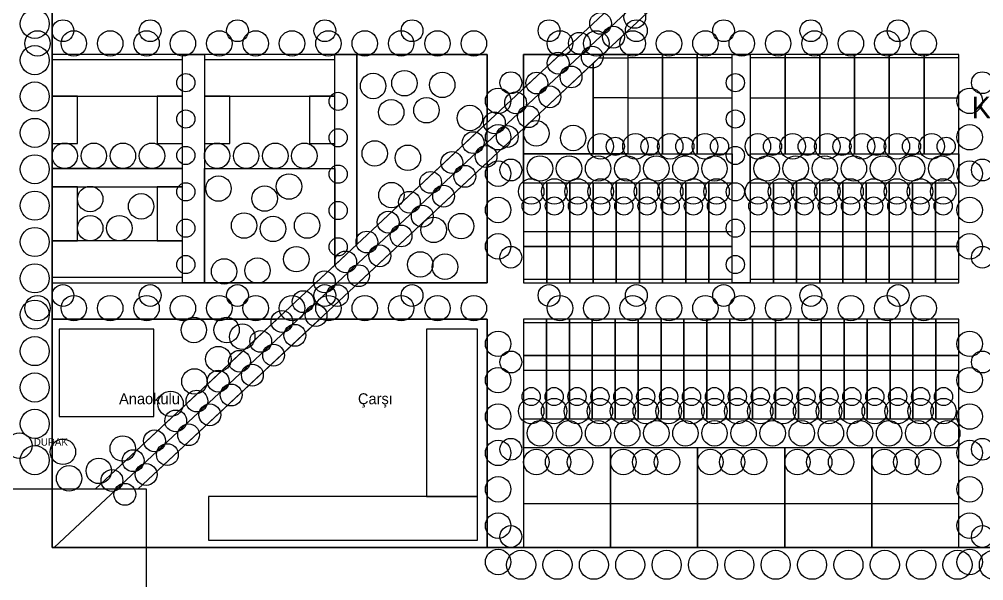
# Model space of a CAD drawing. Header units: metres. Extents: x -4 to 860, y -4 to 754.
# Drawn here: x 400 to 665.2, y 374.9 to 529.2 of the extents above; entities that cross this region are included whole.
import ezdxf

# ---------------------------------------------------------------- set-up
doc = ezdxf.new("R2010")
doc.units = ezdxf.units.M
for name, color, linetype in [('ADA_ORTAK', 82, 'Continuous'), ('AGAC', 94, 'Continuous'), ('BINA_T1', 34, 'Continuous'), ('BINA_T2', 24, 'Continuous'), ('BINA_T3', 14, 'Continuous'), ('BINA_T4', 250, 'Continuous'), ('CEP_YESIL', 63, 'Continuous'), ('DONATI_ARSA', 150, 'Continuous'), ('DONATI_BINA', 5, 'Continuous'), ('KOMSULUK_BIRIMI', 6, 'Continuous'), ('KOSE_EVI', 1, 'Continuous'), ('METIN', 7, 'Continuous'), ('MEYDAN', 40, 'Continuous'), ('PARSEL_T1', 32, 'Continuous'), ('PARSEL_T2', 32, 'Continuous'), ('PARSEL_T3', 32, 'Continuous'), ('PARSEL_T4', 32, 'Continuous'), ('SEMBOL', 1, 'Continuous'), ('T1_GENISLEME', 34, 'Continuous'), ('YOL_S1_CADDE', 8, 'Continuous'), ('YOL_S2', 9, 'Continuous'), ('YOL_S3_YAYA', 30, 'Continuous')]:
    doc.layers.add(name, color=color, linetype=linetype)

msp = doc.modelspace()

# ---------------------------------------------------------------- linework, layer by layer
at = {"layer": 'ADA_ORTAK'}
for points in [[(538.67, 484.2), (538.67, 492.2), (596, 492.2), (596, 484.2)], [(601, 484.2), (601, 492.2), (658.33, 492.2), (658.33, 484.2)], [(538.67, 411.4), (538.67, 419.4), (658.33, 419.4), (658.33, 411.4)]]:
    msp.add_lwpolyline(points, close=True, dxfattribs=at)
at = {"layer": 'AGAC'}
for centre, radius in [((404.25, 528), 4), ((559.85, 528.11), 3), ((569.24, 529.78), 3), ((412, 526.1), 3), ((436, 526.1), 3), ((460, 526.1), 3), ((484, 526.1), 3), ((508, 526.1), 3), ((545.67, 526.1), 3), ((569.67, 526.1), 3), ((593.67, 526.1), 3), ((617.67, 526.1), 3), ((641.67, 526.1), 3), ((405, 522.6), 3.5), ((415, 522.6), 3.5), ((425, 522.6), 3.5), ((435, 522.6), 3.5), ((445, 522.6), 3.5), ((455, 522.6), 3.5), ((465, 522.6), 3.5), ((475, 522.6), 3.5), ((485, 522.6), 3.5), ((495, 522.6), 3.5), ((505, 522.6), 3.5), ((515, 522.6), 3.5), ((525, 522.6), 3.5), ((548.67, 522.6), 3.5), ((554.01, 522.64), 3), ((558.67, 522.6), 3.5), ((563.4, 524.31), 3), ((568.67, 522.6), 3.5), ((578.67, 522.6), 3.5), ((588.67, 522.6), 3.5), ((598.67, 522.6), 3.5), ((608.67, 522.6), 3.5), ((618.67, 522.6), 3.5), ((628.67, 522.6), 3.5), ((638.67, 522.6), 3.5), ((648.67, 522.6), 3.5), ((404.25, 518), 4), ((548.17, 517.18), 3), ((557.56, 518.85), 3), ((505.91, 511.66), 3.5), ((516.3, 511.19), 3.5), ((535.17, 511.8), 3), ((542.32, 511.71), 3), ((551.72, 513.38), 3), ((664.83, 511.8), 3), ((404.25, 508), 4), ((445.79, 511.8), 2.5), ((497.3, 510.9), 3.5), ((596.9, 511.8), 2.5), ((531.67, 506.8), 3.5), ((536.48, 506.25), 3), ((545.88, 507.92), 3), ((661.33, 506.8), 3.5), ((487.68, 506.66), 2.5), ((502.27, 503.66), 3.5), ((511.96, 504.23), 3.5), ((445.79, 501.8), 2.5), ((523.9, 502.09), 3.5), ((540.03, 502.45), 3), ((596.9, 501.8), 2.5), ((404.25, 498), 4), ((530.64, 500.78), 3), ((542.2, 497.87), 3.5), ((487.68, 496.66), 2.5), ((531.67, 496.8), 3.5), ((534.19, 496.99), 3), ((552.31, 496.6), 3.5), ((661.33, 496.8), 3.5), ((524.8, 495.32), 3), ((559.88, 494.3), 3.5), ((563.88, 494.3), 2.5), ((569.43, 494.3), 3.5), ((573.43, 494.3), 2.5), ((578.99, 494.3), 3.5), ((582.99, 494.3), 2.5), ((588.54, 494.3), 3.5), ((592.54, 494.3), 2.5), ((603.1, 494.3), 3.5), ((607.1, 494.3), 2.5), ((612.66, 494.3), 3.5), ((616.66, 494.3), 2.5), ((622.21, 494.3), 3.5), ((626.21, 494.3), 2.5), ((631.77, 494.3), 3.5), ((635.77, 494.3), 2.5), ((641.32, 494.3), 3.5), ((645.32, 494.3), 2.5), ((650.88, 494.3), 3.5), ((654.88, 494.3), 2.5), ((412.5, 491.7), 3.5), ((420.5, 491.7), 3.5), ((428.5, 491.7), 3.5), ((436.5, 491.7), 3.5), ((445.79, 491.8), 2.5), ((454.39, 491.7), 3.5), ((462.39, 491.7), 3.5), ((470.39, 491.7), 3.5), ((478.39, 491.7), 3.5), ((497.74, 492.35), 3.5), ((506.85, 491.15), 3.5), ((528.35, 491.52), 3), ((596.9, 491.8), 2.5), ((404.25, 488), 4), ((518.96, 489.85), 3), ((535.17, 487.8), 3), ((543.17, 488.2), 3.5), ((551.17, 488.2), 3.5), ((559.17, 488.2), 3.5), ((567.17, 488.2), 3.5), ((575.17, 488.2), 3.5), ((583.17, 488.2), 3.5), ((591.17, 488.2), 3.5), ((605.5, 488.2), 3.5), ((613.5, 488.2), 3.5), ((621.5, 488.2), 3.5), ((629.5, 488.2), 3.5), ((637.5, 488.2), 3.5), ((645.5, 488.2), 3.5), ((653.5, 488.2), 3.5), ((664.83, 487.8), 3), ((487.68, 486.66), 2.5), ((522.51, 486.05), 3), ((531.67, 486.8), 3.5), ((661.33, 486.8), 3.5), ((454.78, 482.69), 3.5), ((474.16, 483.25), 3.5), ((513.11, 484.39), 3), ((540.77, 481.9), 3.5), ((547.14, 481.9), 3.5), ((553.51, 481.9), 3.5), ((559.88, 481.9), 3.5), ((566.25, 481.9), 3.5), ((572.62, 481.9), 3.5), ((578.99, 481.9), 3.5), ((585.36, 481.9), 3.5), ((591.73, 481.9), 3.5), ((603.1, 481.9), 3.5), ((609.47, 481.9), 3.5), ((615.84, 481.9), 3.5), ((622.21, 481.9), 3.5), ((628.58, 481.9), 3.5), ((634.95, 481.9), 3.5), ((641.32, 481.9), 3.5), ((647.69, 481.9), 3.5), ((654.06, 481.9), 3.5), ((419.5, 479.8), 3.5), ((445.79, 481.8), 2.5), ((467.47, 479.94), 3.5), ((502.34, 480.9), 3.5), ((516.67, 480.59), 3), ((596.9, 481.8), 2.5), ((404.25, 478), 4), ((433.5, 477.8), 3.5), ((507.27, 478.92), 3), ((531.67, 476.8), 3.5), ((540.77, 477.9), 2.5), ((547.14, 477.9), 2.5), ((553.51, 477.9), 2.5), ((559.88, 477.9), 2.5), ((566.25, 477.9), 2.5), ((572.62, 477.9), 2.5), ((578.99, 477.9), 2.5), ((585.36, 477.9), 2.5), ((591.73, 477.9), 2.5), ((603.1, 477.9), 2.5), ((609.47, 477.9), 2.5), ((615.84, 477.9), 2.5), ((622.21, 477.9), 2.5), ((628.58, 477.9), 2.5), ((634.95, 477.9), 2.5), ((641.32, 477.9), 2.5), ((647.69, 477.9), 2.5), ((654.06, 477.9), 2.5), ((661.33, 476.8), 3.5), ((487.68, 476.66), 2.5), ((510.82, 475.12), 3), ((419.5, 471.8), 3.5), ((427.5, 471.8), 3.5), ((461.81, 472.52), 3.5), ((469.78, 471.6), 3.5), ((479.15, 472.52), 3.5), ((501.43, 473.45), 3), ((513.95, 471.32), 3.5), ((521.49, 472.36), 3.5), ((445.79, 471.8), 2.5), ((504.98, 469.66), 3), ((596.9, 471.8), 2.5), ((404.25, 468), 4), ((495.59, 467.99), 3), ((531.67, 466.8), 3.5), ((661.33, 466.8), 3.5), ((476.18, 463.28), 3.5), ((487.68, 466.66), 2.5), ((499.14, 464.19), 3), ((535.17, 463.8), 3), ((664.83, 463.8), 3), ((445.79, 461.8), 2.5), ((489.75, 462.52), 3), ((510.25, 461.83), 3.5), ((517.05, 461.2), 3.5), ((596.9, 461.8), 2.5), ((404.25, 458), 4), ((456.32, 459.91), 3.5), ((465.5, 460.14), 3.5), ((493.3, 458.73), 3), ((483.9, 457.06), 3), ((412, 453.3), 3), ((436, 453.3), 3), ((460, 453.3), 3), ((484, 453.3), 3), ((487.46, 453.26), 3), ((508, 453.3), 3), ((545.67, 453.3), 3), ((569.67, 453.3), 3), ((593.67, 453.3), 3), ((617.67, 453.3), 3), ((641.67, 453.3), 3), ((478.06, 451.59), 3), ((404.25, 448), 4), ((405, 449.8), 3.5), ((415, 449.8), 3.5), ((425, 449.8), 3.5), ((435, 449.8), 3.5), ((445, 449.8), 3.5), ((455, 449.8), 3.5), ((465, 449.8), 3.5), ((475, 449.8), 3.5), ((485, 449.8), 3.5), ((495, 449.8), 3.5), ((505, 449.8), 3.5), ((515, 449.8), 3.5), ((525, 449.8), 3.5), ((548.67, 449.8), 3.5), ((558.67, 449.8), 3.5), ((568.67, 449.8), 3.5), ((578.67, 449.8), 3.5), ((588.67, 449.8), 3.5), ((598.67, 449.8), 3.5), ((608.67, 449.8), 3.5), ((618.67, 449.8), 3.5), ((628.67, 449.8), 3.5), ((638.67, 449.8), 3.5), ((648.67, 449.8), 3.5), ((472.22, 446.13), 3), ((481.61, 447.8), 3), ((448, 443.8), 3.5), ((457, 443.8), 3.5), ((461.31, 441.95), 3.5), ((466.38, 440.66), 3), ((475.77, 442.33), 3), ((531.67, 440), 3.5), ((661.33, 440), 3.5), ((404.25, 438), 4), ((454.74, 435.8), 3.5), ((460.54, 435.2), 3), ((469.93, 436.86), 3), ((535.17, 435), 3), ((664.83, 435), 3), ((448.17, 429.65), 3.5), ((454.69, 429.73), 3), ((464.09, 431.4), 3), ((531.67, 430), 3.5), ((661.33, 430), 3.5), ((404.25, 428), 4), ((441.6, 423.5), 3.5), ((448.85, 424.27), 3), ((458.25, 425.93), 3), ((540.77, 425.5), 2.5), ((547.06, 425.5), 2.5), ((553.36, 425.5), 2.5), ((559.66, 425.5), 2.5), ((565.96, 425.5), 2.5), ((572.26, 425.5), 2.5), ((578.56, 425.5), 2.5), ((584.85, 425.5), 2.5), ((591.15, 425.5), 2.5), ((597.45, 425.5), 2.5), ((603.75, 425.5), 2.5), ((610.05, 425.5), 2.5), ((616.35, 425.5), 2.5), ((622.64, 425.5), 2.5), ((628.94, 425.5), 2.5), ((635.24, 425.5), 2.5), ((641.54, 425.5), 2.5), ((647.84, 425.5), 2.5), ((654.14, 425.5), 2.5), ((540.77, 421.5), 3.5), ((547.06, 421.5), 3.5), ((553.36, 421.5), 3.5), ((559.66, 421.5), 3.5), ((565.96, 421.5), 3.5), ((572.26, 421.5), 3.5), ((578.56, 421.5), 3.5), ((584.85, 421.5), 3.5), ((591.15, 421.5), 3.5), ((597.45, 421.5), 3.5), ((603.75, 421.5), 3.5), ((610.05, 421.5), 3.5), ((616.35, 421.5), 3.5), ((622.64, 421.5), 3.5), ((628.94, 421.5), 3.5), ((635.24, 421.5), 3.5), ((641.54, 421.5), 3.5), ((647.84, 421.5), 3.5), ((654.14, 421.5), 3.5), ((404.25, 418), 4), ((443.01, 418.8), 3), ((452.4, 420.47), 3), ((531.67, 420), 3.5), ((661.33, 420), 3.5), ((446.56, 415), 3), ((543.17, 415.4), 3.5), ((551.17, 415.4), 3.5), ((559.17, 415.4), 3.5), ((567.17, 415.4), 3.5), ((575.17, 415.4), 3.5), ((583.17, 415.4), 3.5), ((591.17, 415.4), 3.5), ((599.17, 415.4), 3.5), ((607.17, 415.4), 3.5), ((615.17, 415.4), 3.5), ((623.17, 415.4), 3.5), ((631.17, 415.4), 3.5), ((639.17, 415.4), 3.5), ((647.17, 415.4), 3.5), ((655.17, 415.4), 3.5), ((412, 410.31), 3.5), ((428.45, 411.21), 3.5), ((437.17, 413.33), 3), ((535.17, 411), 3), ((664.83, 411), 3), ((404.25, 408), 4), ((440.72, 409.54), 3), ((531.67, 410), 3.5), ((661.33, 410), 3.5), ((421.88, 405.06), 3.5), ((431.33, 407.87), 3), ((542.17, 407.5), 3.5), ((548.17, 407.5), 3.5), ((554.17, 407.5), 3.5), ((566.1, 407.5), 3.5), ((572.1, 407.5), 3.5), ((578.1, 407.5), 3.5), ((590.03, 407.5), 3.5), ((596.03, 407.5), 3.5), ((602.03, 407.5), 3.5), ((613.97, 407.5), 3.5), ((619.97, 407.5), 3.5), ((625.97, 407.5), 3.5), ((637.9, 407.5), 3.5), ((643.9, 407.5), 3.5), ((649.9, 407.5), 3.5), ((413.69, 403), 3.5), ((434.88, 404.07), 3), ((425.48, 402.4), 3), ((531.67, 400), 3.5), ((661.33, 400), 3.5), ((429.04, 398.61), 3), ((531.67, 390), 3.5), ((661.33, 390), 3.5), ((535.17, 387), 3), ((664.83, 387), 3), ((531.67, 380), 3.5), ((538, 379.25), 4), ((548, 379.25), 4), ((558, 379.25), 4), ((568, 379.25), 4), ((578, 379.25), 4), ((588, 379.25), 4), ((598, 379.25), 4), ((608, 379.25), 4), ((618, 379.25), 4), ((628, 379.25), 4), ((638, 379.25), 4), ((648, 379.25), 4), ((658, 379.25), 4), ((661.33, 380), 3.5), ((668, 379.25), 4)]:
    msp.add_circle(centre, radius, dxfattribs=at)
at = {"layer": 'BINA_T1'}
for points in [[(545.04, 457.8), (545.04, 466.8), (538.67, 466.8), (538.67, 457.8)], [(551.41, 457.8), (551.41, 466.8), (545.04, 466.8), (545.04, 457.8)], [(557.78, 457.8), (557.78, 466.8), (551.41, 466.8), (551.41, 457.8)], [(564.15, 457.8), (564.15, 466.8), (557.78, 466.8), (557.78, 457.8)], [(570.52, 457.8), (570.52, 466.8), (564.15, 466.8), (564.15, 457.8)], [(576.89, 457.8), (576.89, 466.8), (570.52, 466.8), (570.52, 457.8)], [(583.26, 457.8), (583.26, 466.8), (576.89, 466.8), (576.89, 457.8)], [(589.63, 457.8), (589.63, 466.8), (583.26, 466.8), (583.26, 457.8)], [(596, 457.8), (596, 466.8), (589.63, 466.8), (589.63, 457.8)], [(607.37, 457.8), (607.37, 466.8), (601, 466.8), (601, 457.8)], [(613.74, 457.8), (613.74, 466.8), (607.37, 466.8), (607.37, 457.8)], [(620.11, 457.8), (620.11, 466.8), (613.74, 466.8), (613.74, 457.8)], [(626.48, 457.8), (626.48, 466.8), (620.11, 466.8), (620.11, 457.8)], [(632.85, 457.8), (632.85, 466.8), (626.48, 466.8), (626.48, 457.8)], [(639.22, 457.8), (639.22, 466.8), (632.85, 466.8), (632.85, 457.8)], [(645.59, 457.8), (645.59, 466.8), (639.22, 466.8), (639.22, 457.8)], [(651.96, 457.8), (651.96, 466.8), (645.59, 466.8), (645.59, 457.8)], [(658.33, 457.8), (658.33, 466.8), (651.96, 466.8), (651.96, 457.8)], [(544.96, 436.8), (544.96, 445.8), (538.67, 445.8), (538.67, 436.8)], [(551.26, 436.8), (551.26, 445.8), (544.96, 445.8), (544.96, 436.8)], [(557.56, 436.8), (557.56, 445.8), (551.26, 445.8), (551.26, 436.8)], [(563.86, 436.8), (563.86, 445.8), (557.56, 445.8), (557.56, 436.8)], [(570.16, 436.8), (570.16, 445.8), (563.86, 445.8), (563.86, 436.8)], [(576.46, 436.8), (576.46, 445.8), (570.16, 445.8), (570.16, 436.8)], [(582.75, 436.8), (582.75, 445.8), (576.46, 445.8), (576.46, 436.8)], [(589.05, 436.8), (589.05, 445.8), (582.75, 445.8), (582.75, 436.8)], [(595.35, 436.8), (595.35, 445.8), (589.05, 445.8), (589.05, 436.8)], [(601.65, 436.8), (601.65, 445.8), (595.35, 445.8), (595.35, 436.8)], [(607.95, 436.8), (607.95, 445.8), (601.65, 445.8), (601.65, 436.8)], [(614.25, 436.8), (614.25, 445.8), (607.95, 445.8), (607.95, 436.8)], [(620.54, 436.8), (620.54, 445.8), (614.25, 445.8), (614.25, 436.8)], [(626.84, 436.8), (626.84, 445.8), (620.54, 445.8), (620.54, 436.8)], [(633.14, 436.8), (633.14, 445.8), (626.84, 445.8), (626.84, 436.8)], [(639.44, 436.8), (639.44, 445.8), (633.14, 445.8), (633.14, 436.8)], [(645.74, 436.8), (645.74, 445.8), (639.44, 445.8), (639.44, 436.8)], [(652.04, 436.8), (652.04, 445.8), (645.74, 445.8), (645.74, 436.8)], [(658.33, 436.8), (658.33, 445.8), (652.04, 445.8), (652.04, 436.8)]]:
    msp.add_lwpolyline(points, close=True, dxfattribs=at)
at = {"layer": 'BINA_T2'}
for points in [[(567.33, 518.6), (567.33, 507.6), (557.78, 507.6), (557.78, 517.13), (559.34, 518.6)], [(576.89, 507.6), (576.89, 518.6), (567.33, 518.6), (567.33, 507.6)], [(586.44, 507.6), (586.44, 518.6), (576.89, 518.6), (576.89, 507.6)], [(596, 507.6), (596, 518.6), (586.44, 518.6), (586.44, 507.6)], [(610.56, 507.6), (610.56, 518.6), (601, 518.6), (601, 507.6)], [(620.11, 507.6), (620.11, 518.6), (610.56, 518.6), (610.56, 507.6)], [(629.67, 507.6), (629.67, 518.6), (620.11, 518.6), (620.11, 507.6)], [(639.22, 507.6), (639.22, 518.6), (629.67, 518.6), (629.67, 507.6)], [(648.78, 507.6), (648.78, 518.6), (639.22, 518.6), (639.22, 507.6)], [(658.33, 507.6), (658.33, 518.6), (648.78, 518.6), (648.78, 507.6)]]:
    msp.add_lwpolyline(points, close=True, dxfattribs=at)
at = {"layer": 'BINA_T3'}
for points in [[(444.89, 508.1), (444.89, 518.1), (409, 518.1), (409, 508.1)], [(486.78, 508.1), (486.78, 518.1), (450.89, 518.1), (450.89, 508.1)], [(416, 495.1), (416, 508.1), (409, 508.1), (409, 495.1)], [(444.89, 495.1), (444.89, 508.1), (437.89, 508.1), (437.89, 495.1)], [(457.89, 495.1), (457.89, 508.1), (450.89, 508.1), (450.89, 495.1)], [(486.78, 495.1), (486.78, 508.1), (479.78, 508.1), (479.78, 495.1)], [(444.89, 483.2), (444.89, 488.2), (409, 488.2), (409, 483.2)], [(416, 468.3), (416, 483.2), (409, 483.2), (409, 468.3)], [(444.89, 468.3), (444.89, 483.2), (437.89, 483.2), (437.89, 468.3)], [(444.89, 458.3), (444.89, 468.3), (409, 468.3), (409, 458.3)]]:
    msp.add_lwpolyline(points, close=True, dxfattribs=at)
at = {"layer": 'BINA_T4'}
for points in [[(562.6, 384), (562.6, 396), (538.67, 396), (538.67, 384)], [(586.53, 384), (586.53, 396), (562.6, 396), (562.6, 384)], [(610.47, 384), (610.47, 396), (586.53, 396), (586.53, 384)], [(634.4, 384), (634.4, 396), (610.47, 396), (610.47, 384)], [(658.33, 384), (658.33, 396), (634.4, 396), (634.4, 384)]]:
    msp.add_lwpolyline(points, close=True, dxfattribs=at)
at = {"layer": 'CEP_YESIL'}
for points in [[(492.78, 519.6), (528.67, 519.6), (528.67, 500.85), (492.78, 467.28)], [(538.67, 510.21), (538.67, 519.6), (548.7, 519.6)], [(538.67, 499.25), (557.78, 517.13), (557.78, 492.2), (538.67, 492.2)], [(486.78, 461.66), (481.58, 456.8), (450.89, 456.8), (450.89, 488.2), (486.78, 488.2)], [(493.29, 456.8), (528.67, 489.9), (528.67, 456.8)]]:
    msp.add_lwpolyline(points, close=True, dxfattribs=at)
at = {"layer": 'DONATI_ARSA'}
for points in [[(409, 446.8), (470.89, 446.8), (420.87, 400), (409, 400)], [(528.67, 384), (435, 384), (435, 400), (432.58, 400), (482.6, 446.8), (528.67, 446.8)]]:
    msp.add_lwpolyline(points, close=True, dxfattribs=at)
at = {"layer": 'DONATI_BINA'}
for points in [[(437, 420), (437, 444), (411, 444), (411, 420)], [(526, 398), (526, 444), (512, 444), (512, 398)], [(526, 386), (526, 398), (452, 398), (452, 386)]]:
    msp.add_lwpolyline(points, close=True, dxfattribs=at)
at = {"layer": 'KOMSULUK_BIRIMI'}
for points in [[(788, 738), (409.62, 384), (409, 384), (409, 738)], [(788, 738), (788, 384), (409.62, 384)]]:
    msp.add_lwpolyline(points, close=True, dxfattribs=at)
at = {"layer": 'KOSE_EVI'}
msp.add_lwpolyline([(567.33, 518.6), (567.33, 507.6), (557.78, 507.6), (557.78, 517.13), (559.34, 518.6)], close=True, dxfattribs=at)
at = {"layer": 'MEYDAN'}
msp.add_lwpolyline([(435, 350), (435, 400), (365, 400), (365, 350)], close=True, dxfattribs=at)
at = {"layer": 'PARSEL_T1'}
for points in [[(545.04, 456.8), (545.04, 484.2), (538.67, 484.2), (538.67, 456.8)], [(551.41, 456.8), (551.41, 484.2), (545.04, 484.2), (545.04, 456.8)], [(557.78, 456.8), (557.78, 484.2), (551.41, 484.2), (551.41, 456.8)], [(564.15, 456.8), (564.15, 484.2), (557.78, 484.2), (557.78, 456.8)], [(570.52, 456.8), (570.52, 484.2), (564.15, 484.2), (564.15, 456.8)], [(576.89, 456.8), (576.89, 484.2), (570.52, 484.2), (570.52, 456.8)], [(583.26, 456.8), (583.26, 484.2), (576.89, 484.2), (576.89, 456.8)], [(589.63, 456.8), (589.63, 484.2), (583.26, 484.2), (583.26, 456.8)], [(596, 456.8), (596, 484.2), (589.63, 484.2), (589.63, 456.8)], [(607.37, 456.8), (607.37, 484.2), (601, 484.2), (601, 456.8)], [(613.74, 456.8), (613.74, 484.2), (607.37, 484.2), (607.37, 456.8)], [(620.11, 456.8), (620.11, 484.2), (613.74, 484.2), (613.74, 456.8)], [(626.48, 456.8), (626.48, 484.2), (620.11, 484.2), (620.11, 456.8)], [(632.85, 456.8), (632.85, 484.2), (626.48, 484.2), (626.48, 456.8)], [(639.22, 456.8), (639.22, 484.2), (632.85, 484.2), (632.85, 456.8)], [(645.59, 456.8), (645.59, 484.2), (639.22, 484.2), (639.22, 456.8)], [(651.96, 456.8), (651.96, 484.2), (645.59, 484.2), (645.59, 456.8)], [(658.33, 456.8), (658.33, 484.2), (651.96, 484.2), (651.96, 456.8)], [(544.96, 419.4), (544.96, 446.8), (538.67, 446.8), (538.67, 419.4)], [(551.26, 419.4), (551.26, 446.8), (544.96, 446.8), (544.96, 419.4)], [(557.56, 419.4), (557.56, 446.8), (551.26, 446.8), (551.26, 419.4)], [(563.86, 419.4), (563.86, 446.8), (557.56, 446.8), (557.56, 419.4)], [(570.16, 419.4), (570.16, 446.8), (563.86, 446.8), (563.86, 419.4)], [(576.46, 419.4), (576.46, 446.8), (570.16, 446.8), (570.16, 419.4)], [(582.75, 419.4), (582.75, 446.8), (576.46, 446.8), (576.46, 419.4)], [(589.05, 419.4), (589.05, 446.8), (582.75, 446.8), (582.75, 419.4)], [(595.35, 419.4), (595.35, 446.8), (589.05, 446.8), (589.05, 419.4)], [(601.65, 419.4), (601.65, 446.8), (595.35, 446.8), (595.35, 419.4)], [(607.95, 419.4), (607.95, 446.8), (601.65, 446.8), (601.65, 419.4)], [(614.25, 419.4), (614.25, 446.8), (607.95, 446.8), (607.95, 419.4)], [(620.54, 419.4), (620.54, 446.8), (614.25, 446.8), (614.25, 419.4)], [(626.84, 419.4), (626.84, 446.8), (620.54, 446.8), (620.54, 419.4)], [(633.14, 419.4), (633.14, 446.8), (626.84, 446.8), (626.84, 419.4)], [(639.44, 419.4), (639.44, 446.8), (633.14, 446.8), (633.14, 419.4)], [(645.74, 419.4), (645.74, 446.8), (639.44, 446.8), (639.44, 419.4)], [(652.04, 419.4), (652.04, 446.8), (645.74, 446.8), (645.74, 419.4)], [(658.33, 419.4), (658.33, 446.8), (652.04, 446.8), (652.04, 419.4)]]:
    msp.add_lwpolyline(points, close=True, dxfattribs=at)
at = {"layer": 'PARSEL_T2'}
for points in [[(567.33, 519.6), (567.33, 492.2), (557.78, 492.2), (557.78, 517.13), (560.41, 519.6)], [(576.89, 492.2), (576.89, 519.6), (567.33, 519.6), (567.33, 492.2)], [(586.44, 492.2), (586.44, 519.6), (576.89, 519.6), (576.89, 492.2)], [(596, 492.2), (596, 519.6), (586.44, 519.6), (586.44, 492.2)], [(610.56, 492.2), (610.56, 519.6), (601, 519.6), (601, 492.2)], [(620.11, 492.2), (620.11, 519.6), (610.56, 519.6), (610.56, 492.2)], [(629.67, 492.2), (629.67, 519.6), (620.11, 519.6), (620.11, 492.2)], [(639.22, 492.2), (639.22, 519.6), (629.67, 519.6), (629.67, 492.2)], [(648.78, 492.2), (648.78, 519.6), (639.22, 519.6), (639.22, 492.2)], [(658.33, 492.2), (658.33, 519.6), (648.78, 519.6), (648.78, 492.2)]]:
    msp.add_lwpolyline(points, close=True, dxfattribs=at)
at = {"layer": 'PARSEL_T3'}
for points in [[(444.89, 488.2), (444.89, 519.6), (409, 519.6), (409, 488.2)], [(486.78, 488.2), (486.78, 519.6), (450.89, 519.6), (450.89, 488.2)], [(444.89, 456.8), (444.89, 488.2), (409, 488.2), (409, 456.8)]]:
    msp.add_lwpolyline(points, close=True, dxfattribs=at)
at = {"layer": 'PARSEL_T4'}
for points in [[(562.6, 384), (562.6, 411.4), (538.67, 411.4), (538.67, 384)], [(586.53, 384), (586.53, 411.4), (562.6, 411.4), (562.6, 384)], [(610.47, 384), (610.47, 411.4), (586.53, 411.4), (586.53, 384)], [(634.4, 384), (634.4, 411.4), (610.47, 411.4), (610.47, 384)], [(658.33, 384), (658.33, 411.4), (634.4, 411.4), (634.4, 384)]]:
    msp.add_lwpolyline(points, close=True, dxfattribs=at)
at = {"layer": 'SEMBOL'}
msp.add_circle((400, 412), 3.5, dxfattribs=at)
at = {"layer": 'T1_GENISLEME'}
for points in [[(545.04, 466.8), (545.04, 470.8), (538.67, 470.8), (538.67, 466.8)], [(551.41, 466.8), (551.41, 470.8), (545.04, 470.8), (545.04, 466.8)], [(557.78, 466.8), (557.78, 470.8), (551.41, 470.8), (551.41, 466.8)], [(564.15, 466.8), (564.15, 470.8), (557.78, 470.8), (557.78, 466.8)], [(570.52, 466.8), (570.52, 470.8), (564.15, 470.8), (564.15, 466.8)], [(576.89, 466.8), (576.89, 470.8), (570.52, 470.8), (570.52, 466.8)], [(583.26, 466.8), (583.26, 470.8), (576.89, 470.8), (576.89, 466.8)], [(589.63, 466.8), (589.63, 470.8), (583.26, 470.8), (583.26, 466.8)], [(596, 466.8), (596, 470.8), (589.63, 470.8), (589.63, 466.8)], [(607.37, 466.8), (607.37, 470.8), (601, 470.8), (601, 466.8)], [(613.74, 466.8), (613.74, 470.8), (607.37, 470.8), (607.37, 466.8)], [(620.11, 466.8), (620.11, 470.8), (613.74, 470.8), (613.74, 466.8)], [(626.48, 466.8), (626.48, 470.8), (620.11, 470.8), (620.11, 466.8)], [(632.85, 466.8), (632.85, 470.8), (626.48, 470.8), (626.48, 466.8)], [(639.22, 466.8), (639.22, 470.8), (632.85, 470.8), (632.85, 466.8)], [(645.59, 466.8), (645.59, 470.8), (639.22, 470.8), (639.22, 466.8)], [(651.96, 466.8), (651.96, 470.8), (645.59, 470.8), (645.59, 466.8)], [(658.33, 466.8), (658.33, 470.8), (651.96, 470.8), (651.96, 466.8)], [(544.96, 432.8), (544.96, 436.8), (538.67, 436.8), (538.67, 432.8)], [(551.26, 432.8), (551.26, 436.8), (544.96, 436.8), (544.96, 432.8)], [(557.56, 432.8), (557.56, 436.8), (551.26, 436.8), (551.26, 432.8)], [(563.86, 432.8), (563.86, 436.8), (557.56, 436.8), (557.56, 432.8)], [(570.16, 432.8), (570.16, 436.8), (563.86, 436.8), (563.86, 432.8)], [(576.46, 432.8), (576.46, 436.8), (570.16, 436.8), (570.16, 432.8)], [(582.75, 432.8), (582.75, 436.8), (576.46, 436.8), (576.46, 432.8)], [(589.05, 432.8), (589.05, 436.8), (582.75, 436.8), (582.75, 432.8)], [(595.35, 432.8), (595.35, 436.8), (589.05, 436.8), (589.05, 432.8)], [(601.65, 432.8), (601.65, 436.8), (595.35, 436.8), (595.35, 432.8)], [(607.95, 432.8), (607.95, 436.8), (601.65, 436.8), (601.65, 432.8)], [(614.25, 432.8), (614.25, 436.8), (607.95, 436.8), (607.95, 432.8)], [(620.54, 432.8), (620.54, 436.8), (614.25, 436.8), (614.25, 432.8)], [(626.84, 432.8), (626.84, 436.8), (620.54, 436.8), (620.54, 432.8)], [(633.14, 432.8), (633.14, 436.8), (626.84, 436.8), (626.84, 432.8)], [(639.44, 432.8), (639.44, 436.8), (633.14, 436.8), (633.14, 432.8)], [(645.74, 432.8), (645.74, 436.8), (639.44, 436.8), (639.44, 432.8)], [(652.04, 432.8), (652.04, 436.8), (645.74, 436.8), (645.74, 432.8)], [(658.33, 432.8), (658.33, 436.8), (652.04, 436.8), (652.04, 432.8)]]:
    msp.add_lwpolyline(points, close=True, dxfattribs=at)
at = {"layer": 'YOL_S1_CADDE'}
msp.add_lwpolyline([(409, 12), (391, 12), (391, 366), (12, 366), (12, 384), (391, 384), (391, 738), (409, 738), (409, 384), (788, 384), (788, 366), (409, 366)], close=True, dxfattribs=at)
at = {"layer": 'YOL_S2'}
msp.add_lwpolyline([(668.33, 384), (658.33, 384), (658.33, 446.8), (538.67, 446.8), (538.67, 384), (528.67, 384), (528.67, 446.8), (409, 446.8), (409, 456.8), (528.67, 456.8), (528.67, 519.6), (409, 519.6), (409, 529.6)], dxfattribs=at)
msp.add_lwpolyline([(538.67, 456.8), (658.33, 456.8), (658.33, 519.6), (538.67, 519.6)], close=True, dxfattribs=at)
at = {"layer": 'YOL_S3_YAYA'}
for points in [[(432.58, 400), (420.87, 400), (782.15, 738), (788, 738), (788, 732.52)], [(444.89, 456.8), (444.89, 519.6), (450.89, 519.6), (450.89, 456.8)], [(486.78, 519.6), (492.78, 519.6), (492.78, 467.28), (486.78, 461.66)], [(596, 456.8), (596, 519.6), (601, 519.6), (601, 456.8)]]:
    msp.add_lwpolyline(points, close=True, dxfattribs=at)

# ---------------------------------------------------------------- texts
at = {"layer": 'METIN'}
for s, height, p in [('KB-6', 6, (661.87, 502)), ('Anaokulu', 3, (427.44, 423.4)), ('Çarşı', 3, (493.13, 423.4))]:
    msp.add_text(s, height=height, dxfattribs=at).set_placement(p)
at = {"layer": 'SEMBOL'}
msp.add_text('DURAK', height=2, dxfattribs=at).set_placement((404, 412))

doc.saveas('drawing.dxf')
